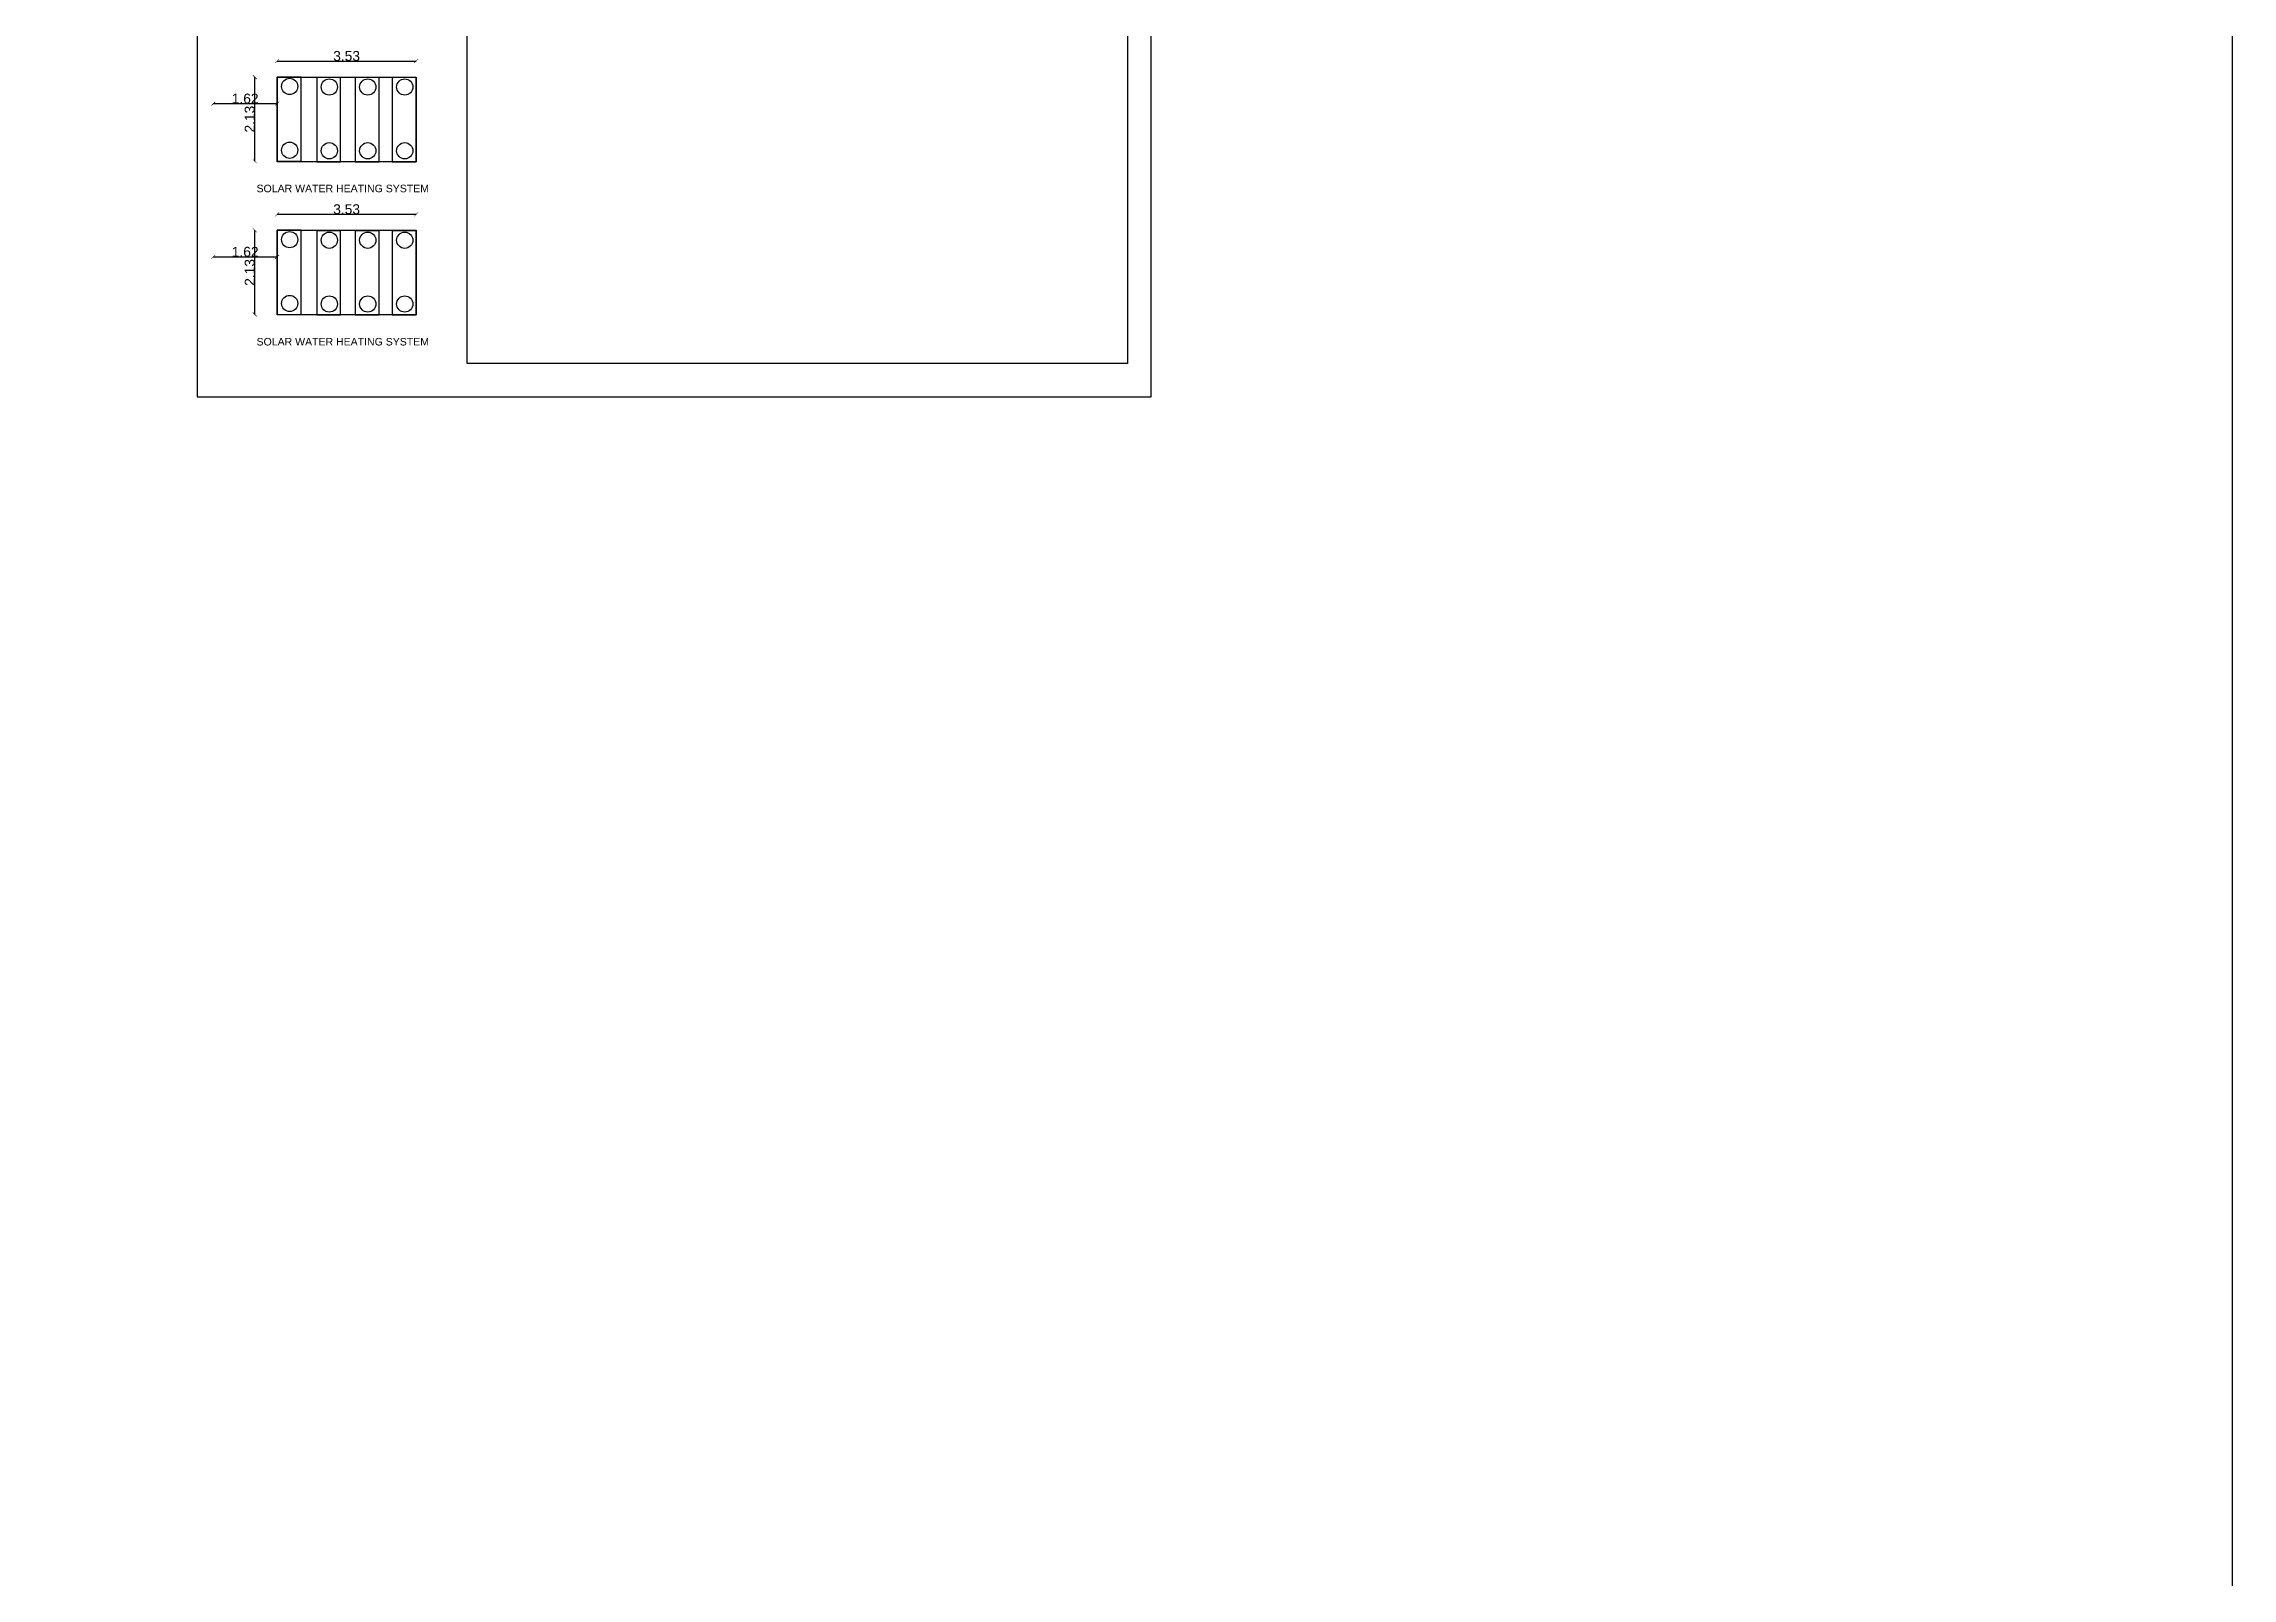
# Model space of a CAD drawing. Header units: metres. Extents: x 108 to 552, y -62 to 254.
# Drawn here: x 496.4 to 551.9, y 40.6 to 79.5 of the extents above; entities that cross this region are included whole.
import ezdxf

# ---------------------------------------------------------------- set-up
doc = ezdxf.new("R2010")
doc.units = ezdxf.units.M
for name, color, linetype in [('BLK_1_FLR_0_ROOF_AREA', 54, 'Continuous'), ('SOLAR_PANEL', 3, 'Continuous'), ('SOLAR_WATER_HEATER', 7, 'Continuous')]:
    doc.layers.add(name, color=color, linetype=linetype)
doc.layers.add('ED', color=30, linetype='Continuous', lineweight=0)
doc.styles.get("Standard").update_dxf_attribs({"font": 'arial.ttf', "height": 0.25})
doc.dimstyles.new('MAS Wi  - 0.20', dxfattribs={"dimscale": 0.001, "dimtxt": 200, "dimasz": 100, "dimexe": 0.18, "dimexo": 0.15, "dimgap": 0.09, "dimtad": 1, "dimtoh": 1, "dimzin": 0, "dimdsep": 46, "dimtxsty": 'Standard', "dimblk": 'ARCHTICK', "dimcen": 0.09, "dimse1": 1, "dimse2": 1, "dimclrd": 256, "dimclre": 241, "dimadec": 0, "dimazin": 0, "dimtfac": 1, "dimtofl": 0, "dimtmove": 0, "dimatfit": 3, "dimldrblk": 'ARCHTICK', "dimfxl": 0, "dimtolj": 1, "dimtzin": 0, "dimarcsym": 0})

# ---------------------------------------------------------------- blocks, each defined once
blk = doc.blocks.new('_ArchTick')
at = {"color": 0, "const_width": 0.15}
blk.add_lwpolyline([(-0.5, -0.5), (0.5, 0.5)], dxfattribs=at)
blk = doc.blocks.new('*D84')
at = {"layer": 'Defpoints', "color": 0}
for p in [(505.881, 75.212), (502.356, 74.806), (505.881, 74.806)]:
    blk.add_point(p, dxfattribs=at)
at = {"layer": 'ED', "lineweight": -2}
blk.add_line((502.356, 75.212), (505.881, 75.212), dxfattribs=at)
at = {"layer": 'ED', "lineweight": -2, "xscale": 0.1, "yscale": 0.1, "zscale": 0.1, "rotation": 180}
blk.add_blockref('_ArchTick', (502.356, 75.212), dxfattribs=at)
at = {"layer": 'ED', "lineweight": -2, "xscale": 0.1, "yscale": 0.1, "zscale": 0.1}
blk.add_blockref('_ArchTick', (505.881, 75.212), dxfattribs=at)
at = {"layer": 'ED', "color": 0, "insert": (504.118, 75.34), "char_height": 0.25, "attachment_point": 5}
blk.add_mtext('\\A1;3.53', dxfattribs=at)
blk = doc.blocks.new('*D85')
at = {"layer": 'Defpoints', "color": 0}
for p in [(501.789, 74.806), (502.356, 74.806), (502.356, 72.673)]:
    blk.add_point(p, dxfattribs=at)
at = {"layer": 'ED', "lineweight": -2}
blk.add_line((501.789, 72.673), (501.789, 74.806), dxfattribs=at)
at = {"layer": 'ED', "lineweight": -2, "xscale": 0.1, "yscale": 0.1, "zscale": 0.1}
for p, rotation in [((501.789, 74.806), 90), ((501.789, 72.673), 270)]:
    blk.add_blockref('_ArchTick', p, dxfattribs=dict(at, rotation=rotation))
at = {"layer": 'ED', "color": 0, "insert": (501.661, 73.739), "char_height": 0.25, "attachment_point": 5, "rotation": 90}
blk.add_mtext('\\A1;2.13', dxfattribs=at)
blk = doc.blocks.new('*D86')
at = {"layer": 'Defpoints', "color": 0}
for p in [(500.737, 74.132), (502.356, 74.132), (502.356, 74.132)]:
    blk.add_point(p, dxfattribs=at)
at = {"layer": 'SOLAR_WATER_HEATER', "lineweight": -2}
blk.add_line((500.737, 74.132), (502.356, 74.132), dxfattribs=at)
at = {"layer": 'SOLAR_WATER_HEATER', "lineweight": -2, "xscale": 0.1, "yscale": 0.1, "zscale": 0.1, "rotation": 180}
blk.add_blockref('_ArchTick', (500.737, 74.132), dxfattribs=at)
at = {"layer": 'SOLAR_WATER_HEATER', "lineweight": -2, "xscale": 0.1, "yscale": 0.1, "zscale": 0.1}
blk.add_blockref('_ArchTick', (502.356, 74.132), dxfattribs=at)
at = {"layer": 'SOLAR_WATER_HEATER', "color": 0, "insert": (501.546, 74.26), "char_height": 0.25, "attachment_point": 5}
blk.add_mtext('\\A1;1.62', dxfattribs=at)
blk = doc.blocks.new('*D87')
at = {"layer": 'Defpoints', "color": 0}
for p in [(505.881, 79.098), (502.356, 78.692), (505.881, 78.692)]:
    blk.add_point(p, dxfattribs=at)
at = {"layer": 'ED', "lineweight": -2}
blk.add_line((502.356, 79.098), (505.881, 79.098), dxfattribs=at)
at = {"layer": 'ED', "lineweight": -2, "xscale": 0.1, "yscale": 0.1, "zscale": 0.1, "rotation": 180}
blk.add_blockref('_ArchTick', (502.356, 79.098), dxfattribs=at)
at = {"layer": 'ED', "lineweight": -2, "xscale": 0.1, "yscale": 0.1, "zscale": 0.1}
blk.add_blockref('_ArchTick', (505.881, 79.098), dxfattribs=at)
at = {"layer": 'ED', "color": 0, "insert": (504.118, 79.226), "char_height": 0.25, "attachment_point": 5}
blk.add_mtext('\\A1;3.53', dxfattribs=at)
blk = doc.blocks.new('*D88')
at = {"layer": 'Defpoints', "color": 0}
for p in [(501.789, 78.692), (502.356, 78.692), (502.356, 76.559)]:
    blk.add_point(p, dxfattribs=at)
at = {"layer": 'ED', "lineweight": -2}
blk.add_line((501.789, 76.559), (501.789, 78.692), dxfattribs=at)
at = {"layer": 'ED', "lineweight": -2, "xscale": 0.1, "yscale": 0.1, "zscale": 0.1}
for p, rotation in [((501.789, 78.692), 90), ((501.789, 76.559), 270)]:
    blk.add_blockref('_ArchTick', p, dxfattribs=dict(at, rotation=rotation))
at = {"layer": 'ED', "color": 0, "insert": (501.661, 77.626), "char_height": 0.25, "attachment_point": 5, "rotation": 90}
blk.add_mtext('\\A1;2.13', dxfattribs=at)
blk = doc.blocks.new('*D89')
at = {"layer": 'Defpoints', "color": 0}
for p in [(500.737, 78.018), (502.356, 78.018), (502.356, 78.018)]:
    blk.add_point(p, dxfattribs=at)
at = {"layer": 'SOLAR_WATER_HEATER', "lineweight": -2}
blk.add_line((500.737, 78.018), (502.356, 78.018), dxfattribs=at)
at = {"layer": 'SOLAR_WATER_HEATER', "lineweight": -2, "xscale": 0.1, "yscale": 0.1, "zscale": 0.1, "rotation": 180}
blk.add_blockref('_ArchTick', (500.737, 78.018), dxfattribs=at)
at = {"layer": 'SOLAR_WATER_HEATER', "lineweight": -2, "xscale": 0.1, "yscale": 0.1, "zscale": 0.1}
blk.add_blockref('_ArchTick', (502.356, 78.018), dxfattribs=at)
at = {"layer": 'SOLAR_WATER_HEATER', "color": 0, "insert": (501.546, 78.146), "char_height": 0.25, "attachment_point": 5}
blk.add_mtext('\\A1;1.62', dxfattribs=at)

msp = doc.modelspace()

# ---------------------------------------------------------------- linework, layer by layer
at = {"color": 1}
msp.add_lwpolyline([(107.99315, 254.26045), (551.93105, 254.26045), (551.93105, -62.36192), (107.99315, -62.36192)], close=True, dxfattribs=at)
at = {"linetype": 'ByBlock'}
for points in [[(502.35558, 78.69207), (502.35558, 76.55902), (502.96298, 76.55902), (502.96298, 78.69207)], [(503.35962, 78.67803), (503.35962, 76.54498), (503.96702, 76.54498), (503.96702, 78.67803)], [(504.33539, 78.67803), (504.33539, 76.54498), (504.94279, 76.54498), (504.94279, 78.67803)], [(505.2732, 78.67803), (505.2732, 76.54498), (505.8806, 76.54498), (505.8806, 78.67803)], [(502.35558, 74.80599), (502.35558, 72.67294), (502.96298, 72.67294), (502.96298, 74.80599)], [(503.35962, 74.79194), (503.35962, 72.6589), (503.96702, 72.6589), (503.96702, 74.79194)], [(504.33539, 74.79194), (504.33539, 72.6589), (504.94279, 72.6589), (504.94279, 74.79194)], [(505.2732, 74.79194), (505.2732, 72.6589), (505.8806, 72.6589), (505.8806, 74.79194)]]:
    msp.add_lwpolyline(points, close=True, dxfattribs=at)
for centre in [(502.67472, 78.45506), (503.67876, 78.44102), (504.65454, 78.44102), (505.59234, 78.44102), (502.67472, 76.83724), (503.67876, 76.8232), (504.65454, 76.8232), (505.59234, 76.8232), (502.67472, 74.56898), (503.67876, 74.55494), (504.65454, 74.55494), (505.59234, 74.55494), (502.67472, 72.95116), (503.67876, 72.93712), (504.65454, 72.93712), (505.59234, 72.93712)]:
    msp.add_circle(centre, 0.2059, dxfattribs=at)
at = {"layer": 'BLK_1_FLR_0_ROOF_AREA', "color": 54}
msp.add_lwpolyline([(524.51654, 119.16162), (500.32654, 119.16162), (500.32654, 70.58162), (524.51654, 70.58162)], close=True, dxfattribs=at)
at = {"layer": 'SOLAR_PANEL', "color": 3}
msp.add_lwpolyline([(507.17136, 96.4489), (523.91517, 96.4489), (523.91517, 71.42903), (507.17136, 71.42903), (507.17136, 96.4489)], dxfattribs=at)
at = {"layer": 'SOLAR_WATER_HEATER', "color": 1}
for points in [[(502.35558, 78.69207), (505.8806, 78.69207), (505.8806, 76.54498), (502.35558, 76.54498)], [(502.35558, 74.80599), (505.8806, 74.80599), (505.8806, 72.6589), (502.35558, 72.6589)]]:
    msp.add_lwpolyline(points, close=True, dxfattribs=at)

# ---------------------------------------------------------------- texts
at = {"linetype": 'ByBlock'}
for p in [(501.83424, 75.77157), (501.83424, 71.88549)]:
    msp.add_text('SOLAR WATER HEATING SYSTEM', height=0.1909932, dxfattribs=at).set_placement(p)

# ---------------------------------------------------------------- dimensions: what is measured, and where the dimension line sits
at = {"layer": 'ED'}
for base, p1, p2, picture, middle in [((505.8806, 79.0981), (502.35558, 78.69207), (505.8806, 78.69207), '*D87', (504.11809, 79.22592)), ((505.8806, 75.21202), (502.35558, 74.80599), (505.8806, 74.80599), '*D84', (504.11809, 75.33984))]:
    dim = msp.add_linear_dim(base=base, p1=p1, p2=p2, dimstyle='MAS Wi  - 0.20', dxfattribs=at)
    dim.commit()
    dim.dimension.update_dxf_attribs({"geometry": picture, "text_midpoint": middle})
for base, p1, p2, picture, middle in [((501.78908, 78.69207), (502.35558, 76.55902), (502.35558, 78.69207), '*D88', (501.66126, 77.62555)), ((501.78908, 74.80599), (502.35558, 72.67294), (502.35558, 74.80599), '*D85', (501.66126, 73.73946))]:
    dim = msp.add_linear_dim(base=base, p1=p1, p2=p2, angle=90, dimstyle='MAS Wi  - 0.20', dxfattribs=at)
    dim.commit()
    dim.dimension.update_dxf_attribs({"geometry": picture, "text_midpoint": middle})
at = {"layer": 'SOLAR_WATER_HEATER', "color": 1}
for base, p1, p2, picture, middle in [((502.35558, 78.01794), (500.73689, 78.01794), (502.35558, 78.01794), '*D89', (501.54624, 78.14568)), ((502.35558, 74.13186), (500.73689, 74.13186), (502.35558, 74.13186), '*D86', (501.54624, 74.25959))]:
    dim = msp.add_linear_dim(base=base, p1=p1, p2=p2, dimstyle='MAS Wi  - 0.20', override={"dimscale": 0.001}, dxfattribs=at)
    dim.commit()
    dim.dimension.update_dxf_attribs({"geometry": picture, "text_midpoint": middle})

doc.saveas('drawing.dxf')
